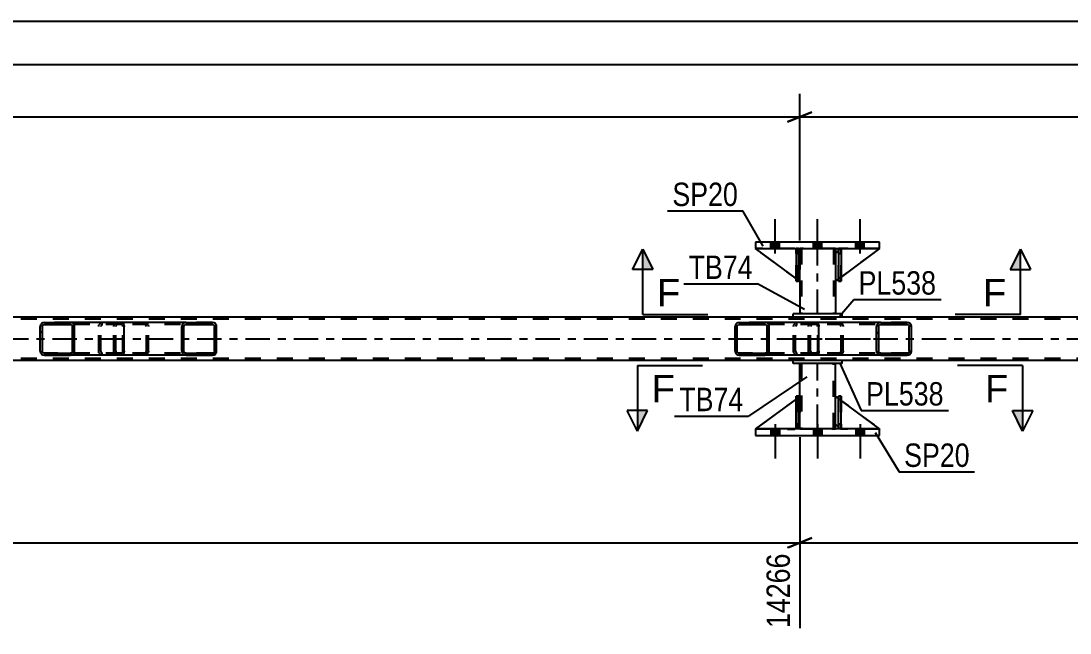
# Model space of a CAD drawing. Header units: millimetres. Extents: x 0 to 841, y 0 to 594.
# Drawn here: x 494.5 to 623, y 202.1 to 277.1 of the extents above; entities that cross this region are included whole.
import ezdxf

# ---------------------------------------------------------------- set-up
doc = ezdxf.new("R2010")
doc.units = ezdxf.units.MM
doc.linetypes.add('DXK_LINE_DOT2', pattern=[3.9198, 1.9599, -1.9599])
doc.linetypes.add('DXK_LINE_DOT3', pattern=[5.9187, 2.979, -0.9799, 0.9799, -0.9799])
doc.styles.add('Arial', font='ARIAL.TTF', dxfattribs={"height": 0.2})
doc.styles.add('Arial Narrow', font='ARIALN.TTF', dxfattribs={"height": 0.2})

# ---------------------------------------------------------------- blocks, each defined once
blk = doc.blocks.new('Part-800831068-2902 - 2778')
at = {"color": 7, "linetype": 'DXK_LINE_DOT2'}
for p, q in [((594.97, 231.12), (594.65, 231.12)), ((594.65, 227.72), (594.65, 231.12)), ((594.65, 227.12), (594.65, 231.12)), ((594.97, 231.12), (594.97, 227.72)), ((594.97, 227.12), (594.97, 231.12)), ((594.97, 227.72), (594.65, 227.72)), ((594.65, 227.12), (594.65, 227.72)), ((594.97, 227.72), (594.97, 227.12)), ((594.97, 227.12), (594.65, 227.12)), ((594.97, 227.12), (594.97, 227.12))]:
    blk.add_line(p, q, dxfattribs=at)
blk = doc.blocks.new('Part-800831068-2916 - 2778')
at = {"color": 2, "linetype": 'Continuous'}
for p, q in [((594.97, 249.2), (594.65, 249.2)), ((594.65, 249.2), (594.65, 245.2)), ((594.97, 249.2), (594.97, 249.2)), ((594.97, 249.2), (594.97, 245.2)), ((594.97, 245.2), (594.65, 245.2))]:
    blk.add_line(p, q, dxfattribs=at)
at = {"color": 7, "linetype": 'DXK_LINE_DOT2'}
for p, q in [((594.65, 248.6), (594.65, 249.2)), ((594.97, 248.6), (594.65, 248.6)), ((594.65, 248.6), (594.65, 245.2)), ((594.97, 248.6), (594.97, 249.2)), ((594.97, 249.2), (594.97, 249.2)), ((594.97, 245.2), (594.97, 248.6))]:
    blk.add_line(p, q, dxfattribs=at)
blk = doc.blocks.new('Part-800831068-2914 - 2778')
at = {"color": 7, "linetype": 'DXK_LINE_DOT2'}
for p, q in [((589.9, 245.2), (584.5, 249.2)), ((584.5, 249.2), (589.3, 249.2)), ((589.3, 249.2), (589.9, 248.6)), ((589.9, 248.6), (589.3, 249.2)), ((589.9, 248.6), (589.9, 245.2)), ((589.9, 248.6), (589.9, 248.6)), ((589.9, 248.6), (589.9, 245.2))]:
    blk.add_line(p, q, dxfattribs=at)
blk = doc.blocks.new('Part-800831068-2928 - 2778')
at = {"color": 2, "linetype": 'Continuous'}
for p, q in [((595.1, 235.52), (589.1, 235.52)), ((589.1, 235.12), (589.1, 235.52)), ((595.1, 235.12), (595.1, 235.52)), ((595.1, 235.12), (589.1, 235.12))]:
    blk.add_line(p, q, dxfattribs=at)
blk = doc.blocks.new('Part-800831068-2819 - 2778')
at = {"color": 2, "linetype": 'Continuous'}
for p, q in [((589.9, 249.2), (589.9, 248.6)), ((594.3, 249.2), (594.3, 248.6)), ((589.9, 245.2), (589.9, 241.2)), ((594.3, 245.2), (594.3, 241.2))]:
    blk.add_line(p, q, dxfattribs=at)
at = {"color": 7, "linetype": 'DXK_LINE_DOT2'}
for p, q in [((594.3, 249.2), (589.9, 249.2)), ((589.9, 248.6), (589.9, 245.2)), ((590.14, 249.2), (590.14, 241.2)), ((594.06, 249.2), (594.06, 241.2)), ((594.3, 248.6), (594.3, 245.2)), ((594.3, 241.2), (589.9, 241.2))]:
    blk.add_line(p, q, dxfattribs=at)
at = {"color": 7, "linetype": 'DXK_LINE_DOT3'}
blk.add_line((592.1, 241.2), (592.1, 249.2), dxfattribs=at)
blk = doc.blocks.new('Part-800831068-2835 - 2778')
at = {"linetype": 'Continuous'}
h = blk.add_hatch(dxfattribs=at)
h.set_pattern_fill('', scale=0.7, style=0, pattern_type=0)
h.set_pattern_definition([(45, (518.4154, 239.856), (-1.57154, 1.57154), [])])
h.paths.add_polyline_path([(518.45, 239.67), (518.42, 239.86), (518.3, 240.01), (518.14, 240.12), (517.94, 240.15), (514.71, 240.15), (514.51, 240.12), (514.35, 240.01), (514.24, 239.86), (514.2, 239.67), (514.2, 236.63), (514.24, 236.45), (514.35, 236.29), (514.51, 236.19), (514.71, 236.15), (517.94, 236.15), (518.14, 236.19), (518.3, 236.29), (518.42, 236.45), (518.45, 236.63)])
h.paths.add_polyline_path([(518.18, 236.54), (518.12, 236.46), (518.04, 236.41), (517.94, 236.39), (514.71, 236.39), (514.61, 236.41), (514.53, 236.46), (514.47, 236.54), (514.45, 236.63), (514.45, 239.67), (514.47, 239.76), (514.53, 239.84), (514.61, 239.89), (514.71, 239.91), (517.94, 239.91), (518.04, 239.89), (518.12, 239.84), (518.18, 239.76), (518.2, 239.67), (518.2, 236.63)])
at = {"color": 7, "linetype": 'DXK_LINE_DOT2'}
for p, q in [((505.85, 239.67), (505.89, 239.86)), ((505.85, 236.63), (505.85, 239.67)), ((506.12, 239.76), (506.1, 239.67)), ((506.1, 236.63), (506.1, 239.67)), ((506.18, 239.84), (506.12, 239.76)), ((506.16, 240.12), (506.36, 240.15)), ((506.26, 239.89), (506.18, 239.84)), ((506.36, 239.91), (506.26, 239.89)), ((506.84, 240.15), (506.36, 240.15)), ((517.94, 239.91), (506.36, 239.91)), ((509.59, 240.15), (509.79, 240.12)), ((509.69, 239.89), (509.59, 239.91)), ((509.77, 239.84), (509.69, 239.89)), ((509.83, 239.76), (509.77, 239.84)), ((509.85, 239.67), (509.83, 239.76)), ((509.85, 236.63), (509.85, 239.67)), ((510.07, 239.86), (510.11, 239.67)), ((510.11, 236.63), (510.11, 239.67)), ((517.94, 240.15), (514.71, 240.15)), ((505.89, 236.45), (505.85, 236.63)), ((506.1, 236.63), (506.12, 236.54)), ((506.12, 236.54), (506.18, 236.46)), ((509.77, 236.46), (509.83, 236.54)), ((509.83, 236.54), (509.85, 236.63)), ((510.11, 236.63), (510.07, 236.45)), ((506.36, 236.15), (506.16, 236.19)), ((506.18, 236.46), (506.26, 236.41)), ((506.26, 236.41), (506.36, 236.39)), ((517.94, 236.39), (506.36, 236.39)), ((506.84, 236.15), (506.36, 236.15)), ((509.59, 236.39), (509.69, 236.41)), ((509.79, 236.19), (509.59, 236.15)), ((509.69, 236.41), (509.77, 236.46)), ((517.94, 236.15), (514.71, 236.15))]:
    blk.add_line(p, q, dxfattribs=at)
at = {"color": 2, "linetype": 'Continuous'}
for p, q in [((514.71, 240.15), (506.84, 240.15)), ((514.24, 239.86), (514.2, 239.67)), ((514.2, 236.63), (514.2, 239.67)), ((514.45, 239.67), (514.47, 239.76)), ((514.45, 236.63), (514.45, 239.67)), ((514.47, 239.76), (514.53, 239.84)), ((514.71, 240.15), (514.51, 240.12)), ((514.53, 239.84), (514.61, 239.89)), ((514.61, 239.89), (514.71, 239.91)), ((514.71, 240.15), (517.94, 240.15)), ((514.71, 239.91), (517.94, 239.91)), ((518.14, 240.12), (517.94, 240.15)), ((517.94, 239.91), (518.04, 239.89)), ((518.04, 239.89), (518.12, 239.84)), ((518.12, 239.84), (518.18, 239.76)), ((518.18, 239.76), (518.2, 239.67)), ((518.2, 236.63), (518.2, 239.67)), ((518.45, 239.67), (518.42, 239.86)), ((518.45, 236.63), (518.45, 239.67)), ((514.2, 236.63), (514.24, 236.45)), ((514.47, 236.54), (514.45, 236.63)), ((514.53, 236.46), (514.47, 236.54)), ((518.18, 236.54), (518.12, 236.46)), ((518.2, 236.63), (518.18, 236.54)), ((518.42, 236.45), (518.45, 236.63)), ((514.71, 236.15), (506.84, 236.15)), ((514.51, 236.19), (514.71, 236.15)), ((514.61, 236.41), (514.53, 236.46)), ((514.71, 236.39), (514.61, 236.41)), ((514.71, 236.39), (517.94, 236.39)), ((514.71, 236.15), (517.94, 236.15)), ((518.04, 236.41), (517.94, 236.39)), ((517.94, 236.15), (518.14, 236.19)), ((518.12, 236.46), (518.04, 236.41))]:
    blk.add_line(p, q, dxfattribs=at)
at = {"color": 7, "linetype": 'DXK_LINE_DOT2'}
for centre, start, end in [((506.34, 239.65), 110.7584, 155.6801), ((509.61, 239.65), 24.32, 69.2417), ((506.34, 236.65), 204.32, 249.2417), ((509.61, 236.65), 290.7584, 335.6801)]:
    blk.add_arc(centre, 0.496, start, end, dxfattribs=at)
at = {"color": 2, "linetype": 'Continuous'}
for centre, start, end in [((514.69, 239.65), 110.7584, 155.6801), ((517.96, 239.65), 24.32, 69.2417), ((514.69, 236.65), 204.32, 249.2417), ((517.96, 236.65), 290.7584, 335.6801)]:
    blk.add_arc(centre, 0.496, start, end, dxfattribs=at)
blk = doc.blocks.new('Part-800831068-2836 - 2778')
at = {"linetype": 'Continuous'}
h = blk.add_hatch(dxfattribs=at)
h.set_pattern_fill('', scale=0.7, style=0, pattern_type=0)
h.set_pattern_definition([(45, (586.139, 239.856), (-1.57154, 1.57154), [])])
h.paths.add_polyline_path([(586.18, 239.67), (586.14, 239.86), (586.03, 240.01), (585.87, 240.12), (585.67, 240.15), (582.49, 240.15), (582.3, 240.12), (582.13, 240.01), (582.03, 239.86), (581.99, 239.67), (581.99, 236.63), (582.03, 236.45), (582.13, 236.29), (582.3, 236.19), (582.49, 236.15), (585.67, 236.15), (585.87, 236.19), (586.03, 236.29), (586.14, 236.45), (586.18, 236.63)])
h.paths.add_polyline_path([(585.91, 236.54), (585.85, 236.46), (585.77, 236.41), (585.67, 236.39), (582.49, 236.39), (582.39, 236.41), (582.31, 236.46), (582.26, 236.54), (582.24, 236.63), (582.24, 239.67), (582.26, 239.76), (582.31, 239.84), (582.39, 239.89), (582.49, 239.91), (585.67, 239.91), (585.77, 239.89), (585.85, 239.84), (585.91, 239.76), (585.93, 239.67), (585.93, 236.63)])
at = {"color": 2, "linetype": 'Continuous'}
for p, q in [((582.03, 239.86), (581.99, 239.67)), ((581.99, 236.63), (581.99, 239.67)), ((582.24, 239.67), (582.26, 239.76)), ((582.24, 236.63), (582.24, 239.67)), ((582.26, 239.76), (582.31, 239.84)), ((582.49, 240.15), (582.3, 240.12)), ((582.31, 239.84), (582.39, 239.89)), ((582.39, 239.89), (582.49, 239.91)), ((582.49, 240.15), (585.67, 240.15)), ((582.49, 239.91), (585.67, 239.91)), ((591.97, 240.15), (585.67, 240.15)), ((585.87, 240.12), (585.67, 240.15)), ((585.67, 239.91), (585.77, 239.89)), ((585.77, 239.89), (585.85, 239.84)), ((585.85, 239.84), (585.91, 239.76)), ((585.91, 239.76), (585.93, 239.67)), ((585.93, 236.63), (585.93, 239.67)), ((586.18, 239.67), (586.14, 239.86)), ((586.18, 236.63), (586.18, 239.67)), ((591.97, 240.15), (592.08, 240.12)), ((592.08, 240.12), (592.17, 240.01)), ((592.17, 240.01), (592.23, 239.86)), ((592.23, 239.86), (592.25, 239.67)), ((592.25, 236.63), (592.25, 239.67)), ((581.99, 236.63), (582.03, 236.45)), ((582.26, 236.54), (582.24, 236.63)), ((582.31, 236.46), (582.26, 236.54)), ((585.91, 236.54), (585.85, 236.46)), ((585.93, 236.63), (585.91, 236.54)), ((586.14, 236.45), (586.18, 236.63)), ((592.25, 236.63), (592.23, 236.45)), ((582.3, 236.19), (582.49, 236.15)), ((582.39, 236.41), (582.31, 236.46)), ((582.49, 236.39), (582.39, 236.41)), ((582.49, 236.39), (585.67, 236.39)), ((582.49, 236.15), (585.67, 236.15)), ((585.77, 236.41), (585.67, 236.39)), ((585.67, 236.15), (585.87, 236.19)), ((591.97, 236.15), (585.67, 236.15)), ((585.85, 236.46), (585.77, 236.41)), ((592.08, 236.19), (591.97, 236.15)), ((592.17, 236.29), (592.08, 236.19)), ((592.23, 236.45), (592.17, 236.29))]:
    blk.add_line(p, q, dxfattribs=at)
at = {"color": 7, "linetype": 'DXK_LINE_DOT2'}
for p, q in [((585.67, 240.15), (582.49, 240.15)), ((591.97, 239.91), (582.49, 239.91)), ((589.14, 239.67), (589.18, 239.86)), ((589.14, 236.63), (589.14, 239.67)), ((589.41, 239.76), (589.39, 239.67)), ((589.39, 236.63), (589.39, 239.67)), ((589.46, 239.84), (589.41, 239.76)), ((589.45, 240.12), (589.64, 240.15)), ((589.46, 239.84), (589.48, 239.86)), ((589.48, 239.86), (589.54, 239.89)), ((589.54, 239.89), (589.64, 239.91)), ((590.98, 239.91), (590.98, 240.15)), ((592.03, 239.89), (591.97, 239.91)), ((592.07, 239.84), (592.03, 239.89)), ((592.1, 239.76), (592.07, 239.84)), ((592.11, 239.67), (592.1, 239.76)), ((592.11, 236.63), (592.11, 239.67)), ((589.18, 236.45), (589.14, 236.63)), ((589.39, 236.63), (589.41, 236.54)), ((589.41, 236.54), (589.46, 236.46)), ((592.07, 236.46), (592.1, 236.54)), ((592.1, 236.54), (592.11, 236.63)), ((591.97, 236.39), (582.49, 236.39)), ((585.67, 236.15), (582.49, 236.15)), ((589.64, 236.15), (589.45, 236.19)), ((589.46, 236.46), (589.54, 236.41)), ((589.54, 236.41), (589.64, 236.39)), ((590.98, 236.15), (590.98, 236.39)), ((591.97, 236.39), (592.03, 236.41)), ((592.03, 236.41), (592.07, 236.46))]:
    blk.add_line(p, q, dxfattribs=at)
at = {"color": 2, "linetype": 'Continuous'}
for centre, start, end in [((582.48, 239.66), 111.1941, 156.1506), ((585.69, 239.66), 23.8494, 68.8059), ((582.48, 236.65), 203.8494, 248.8059), ((585.69, 236.65), 291.1941, 336.1506)]:
    blk.add_arc(centre, 0.492, start, end, dxfattribs=at)
at = {"color": 7, "linetype": 'DXK_LINE_DOT2'}
for centre, start, end in [((589.63, 239.66), 111.1941, 156.1506), ((589.63, 236.65), 203.8494, 248.8059)]:
    blk.add_arc(centre, 0.492, start, end, dxfattribs=at)
blk = doc.blocks.new('Part-800831068-2837 - 2778')
at = {"linetype": 'Continuous'}
h = blk.add_hatch(dxfattribs=at)
h.set_pattern_fill('', scale=0.7, style=0, pattern_type=0)
h.set_pattern_definition([(45, (603.5497, 239.856), (-1.57154, 1.57154), [])])
h.paths.add_polyline_path([(603.59, 239.67), (603.55, 239.86), (603.44, 240.01), (603.27, 240.12), (603.08, 240.15), (599.84, 240.15), (599.65, 240.12), (599.48, 240.01), (599.37, 239.86), (599.33, 239.67), (599.33, 236.63), (599.37, 236.45), (599.48, 236.29), (599.65, 236.19), (599.84, 236.15), (603.08, 236.15), (603.27, 236.19), (603.44, 236.29), (603.55, 236.45), (603.59, 236.63)])
h.paths.add_polyline_path([(603.31, 236.54), (603.26, 236.46), (603.18, 236.41), (603.08, 236.39), (599.84, 236.39), (599.74, 236.41), (599.66, 236.46), (599.61, 236.54), (599.59, 236.63), (599.59, 239.67), (599.61, 239.76), (599.66, 239.84), (599.74, 239.89), (599.84, 239.91), (603.08, 239.91), (603.18, 239.89), (603.26, 239.84), (603.31, 239.76), (603.33, 239.67), (603.33, 236.63)])
at = {"color": 7, "linetype": 'DXK_LINE_DOT2'}
for p, q in [((590.98, 239.67), (591.02, 239.86)), ((590.98, 236.63), (590.98, 239.67)), ((591.26, 239.76), (591.24, 239.67)), ((591.24, 236.63), (591.24, 239.67)), ((591.31, 239.84), (591.26, 239.76)), ((591.3, 240.12), (591.49, 240.15)), ((591.4, 239.89), (591.31, 239.84)), ((591.49, 239.91), (591.4, 239.89)), ((591.97, 240.15), (591.49, 240.15)), ((603.08, 239.91), (591.49, 239.91)), ((594.73, 240.15), (594.92, 240.12)), ((594.83, 239.89), (594.73, 239.91)), ((594.91, 239.84), (594.83, 239.89)), ((594.96, 239.76), (594.91, 239.84)), ((594.98, 239.67), (594.96, 239.76)), ((594.98, 236.63), (594.98, 239.67)), ((595.2, 239.86), (595.24, 239.67)), ((595.24, 236.63), (595.24, 239.67)), ((603.08, 240.15), (599.84, 240.15)), ((591.02, 236.45), (590.98, 236.63)), ((591.24, 236.63), (591.26, 236.54)), ((591.26, 236.54), (591.31, 236.46)), ((594.91, 236.46), (594.96, 236.54)), ((594.96, 236.54), (594.98, 236.63)), ((595.24, 236.63), (595.2, 236.45)), ((591.49, 236.15), (591.3, 236.19)), ((591.31, 236.46), (591.4, 236.41)), ((591.4, 236.41), (591.49, 236.39)), ((603.08, 236.39), (591.49, 236.39)), ((591.97, 236.15), (591.49, 236.15)), ((594.73, 236.39), (594.83, 236.41)), ((594.92, 236.19), (594.73, 236.15)), ((594.83, 236.41), (594.91, 236.46)), ((603.08, 236.15), (599.84, 236.15))]:
    blk.add_line(p, q, dxfattribs=at)
at = {"color": 2, "linetype": 'Continuous'}
for p, q in [((599.84, 240.15), (591.97, 240.15)), ((599.37, 239.86), (599.33, 239.67)), ((599.33, 236.63), (599.33, 239.67)), ((599.59, 239.67), (599.61, 239.76)), ((599.59, 236.63), (599.59, 239.67)), ((599.61, 239.76), (599.66, 239.84)), ((599.84, 240.15), (599.65, 240.12)), ((599.66, 239.84), (599.74, 239.89)), ((599.74, 239.89), (599.84, 239.91)), ((599.84, 240.15), (603.08, 240.15)), ((599.84, 239.91), (603.08, 239.91)), ((603.27, 240.12), (603.08, 240.15)), ((603.08, 239.91), (603.18, 239.89)), ((603.18, 239.89), (603.26, 239.84)), ((603.26, 239.84), (603.31, 239.76)), ((603.31, 239.76), (603.33, 239.67)), ((603.33, 236.63), (603.33, 239.67)), ((603.59, 239.67), (603.55, 239.86)), ((603.59, 236.63), (603.59, 239.67)), ((599.33, 236.63), (599.37, 236.45)), ((599.61, 236.54), (599.59, 236.63)), ((599.66, 236.46), (599.61, 236.54)), ((603.31, 236.54), (603.26, 236.46)), ((603.33, 236.63), (603.31, 236.54)), ((603.55, 236.45), (603.59, 236.63)), ((599.84, 236.15), (591.97, 236.15)), ((599.65, 236.19), (599.84, 236.15)), ((599.74, 236.41), (599.66, 236.46)), ((599.84, 236.39), (599.74, 236.41)), ((599.84, 236.39), (603.08, 236.39)), ((599.84, 236.15), (603.08, 236.15)), ((603.18, 236.41), (603.08, 236.39)), ((603.08, 236.15), (603.27, 236.19)), ((603.26, 236.46), (603.18, 236.41))]:
    blk.add_line(p, q, dxfattribs=at)
at = {"color": 7, "linetype": 'DXK_LINE_DOT3'}
blk.add_line((589.69, 238.15), (601.46, 238.15), dxfattribs=at)
at = {"color": 7, "linetype": 'DXK_LINE_DOT2'}
for centre, start, end in [((591.47, 239.65), 110.7584, 155.6801), ((594.75, 239.65), 24.32, 69.2417), ((591.47, 236.65), 204.32, 249.2417), ((594.75, 236.65), 290.7584, 335.6801)]:
    blk.add_arc(centre, 0.496, start, end, dxfattribs=at)
at = {"color": 2, "linetype": 'Continuous'}
for centre, start, end in [((599.82, 239.65), 110.7584, 155.6801), ((603.1, 239.65), 24.32, 69.2417), ((599.82, 236.65), 204.32, 249.2417), ((603.1, 236.65), 290.7584, 335.6801)]:
    blk.add_arc(centre, 0.496, start, end, dxfattribs=at)
blk = doc.blocks.new('Part-800831068-2905 - 2778')
at = {"color": 2, "linetype": 'Continuous'}
for p, q in [((594.65, 248.95), (594.3, 248.6)), ((594.3, 248.6), (594.3, 245.2)), ((599.7, 249.2), (594.97, 245.69)), ((594.65, 245.46), (594.3, 245.2))]:
    blk.add_line(p, q, dxfattribs=at)
at = {"color": 7, "linetype": 'DXK_LINE_DOT2'}
for p, q in [((594.9, 249.2), (594.65, 248.95)), ((599.7, 249.2), (594.9, 249.2)), ((594.97, 245.69), (594.65, 245.46))]:
    blk.add_line(p, q, dxfattribs=at)
blk = doc.blocks.new('Part-800831068-2908 - 2778')
at = {"color": 7, "linetype": 'DXK_LINE_DOT2'}
for p, q in [((594.9, 249.2), (594.3, 248.6)), ((594.3, 245.2), (599.7, 249.2)), ((594.3, 248.6), (594.3, 245.2)), ((599.7, 249.2), (594.9, 249.2))]:
    blk.add_line(p, q, dxfattribs=at)
blk = doc.blocks.new('Part-800831068-2911 - 2778')
at = {"color": 2, "linetype": 'Continuous'}
for p, q in [((589.45, 245.53), (584.5, 249.2)), ((589.45, 249.04), (589.3, 249.2)), ((589.9, 248.6), (589.77, 248.72)), ((589.9, 248.6), (589.9, 248.6)), ((589.9, 245.2), (589.9, 248.6)), ((589.77, 245.29), (589.9, 245.2)), ((589.9, 245.2), (589.9, 245.2))]:
    blk.add_line(p, q, dxfattribs=at)
at = {"color": 7, "linetype": 'DXK_LINE_DOT2'}
for p, q in [((589.3, 249.2), (584.5, 249.2)), ((589.3, 249.2), (589.9, 248.6)), ((589.77, 248.72), (589.45, 249.04)), ((589.9, 248.6), (589.9, 245.2)), ((589.77, 245.29), (589.45, 245.53))]:
    blk.add_line(p, q, dxfattribs=at)
blk = doc.blocks.new('Part-800831068-2915 - 2778')
at = {"color": 2, "linetype": 'Continuous'}
for p, q in [((589.77, 249.2), (589.45, 249.2)), ((589.45, 249.2), (589.45, 245.2)), ((589.77, 249.2), (589.77, 249.2)), ((589.77, 249.2), (589.77, 245.2)), ((589.77, 245.2), (589.45, 245.2))]:
    blk.add_line(p, q, dxfattribs=at)
at = {"color": 7, "linetype": 'DXK_LINE_DOT2'}
for p, q in [((589.45, 248.6), (589.45, 249.2)), ((589.77, 248.6), (589.45, 248.6)), ((589.45, 248.6), (589.45, 245.2)), ((589.77, 248.6), (589.77, 249.2)), ((589.77, 249.2), (589.77, 249.2)), ((589.77, 245.2), (589.77, 248.6))]:
    blk.add_line(p, q, dxfattribs=at)
blk = doc.blocks.new('Part-800831068-2917 - 2778')
at = {"color": 7, "linetype": 'DXK_LINE_DOT2'}
for p, q in [((589.45, 248.6), (589.45, 249.2)), ((589.45, 249.2), (589.45, 249.2)), ((589.45, 249.2), (589.45, 245.2)), ((589.77, 249.2), (589.45, 249.2)), ((589.45, 245.2), (589.45, 248.6)), ((589.45, 248.6), (589.77, 248.6)), ((589.77, 248.6), (589.77, 249.2)), ((589.77, 245.2), (589.77, 249.2)), ((589.77, 248.6), (589.77, 245.2)), ((589.45, 245.2), (589.77, 245.2))]:
    blk.add_line(p, q, dxfattribs=at)
blk = doc.blocks.new('Part-800831068-2918 - 2778')
at = {"color": 7, "linetype": 'DXK_LINE_DOT2'}
for p, q in [((594.65, 248.6), (594.65, 249.2)), ((594.65, 249.2), (594.65, 249.2)), ((594.65, 249.2), (594.65, 245.2)), ((594.97, 249.2), (594.65, 249.2)), ((594.65, 245.2), (594.65, 248.6)), ((594.65, 248.6), (594.97, 248.6)), ((594.97, 248.6), (594.97, 249.2)), ((594.97, 245.2), (594.97, 249.2)), ((594.97, 248.6), (594.97, 245.2)), ((594.65, 245.2), (594.97, 245.2))]:
    blk.add_line(p, q, dxfattribs=at)
blk = doc.blocks.new('Part-800831068-2923 - 2778')
at = {"color": 2, "linetype": 'Continuous'}
for p, q in [((589.9, 231.11), (589.9, 235.12)), ((594.3, 231.11), (594.3, 235.12)), ((589.9, 227.12), (589.9, 227.72)), ((594.3, 227.12), (594.3, 227.72))]:
    blk.add_line(p, q, dxfattribs=at)
at = {"color": 7, "linetype": 'DXK_LINE_DOT2'}
for p, q in [((594.3, 235.12), (589.9, 235.12)), ((590.14, 235.12), (590.14, 227.12)), ((594.06, 227.12), (594.06, 235.12)), ((589.9, 227.72), (589.9, 231.11)), ((594.3, 227.72), (594.3, 231.11)), ((589.9, 227.12), (594.3, 227.12))]:
    blk.add_line(p, q, dxfattribs=at)
at = {"color": 7, "linetype": 'DXK_LINE_DOT3'}
blk.add_line((592.1, 227.12), (592.1, 235.12), dxfattribs=at)
blk = doc.blocks.new('Part-800831068-2933 - 2778')
at = {"color": 2, "linetype": 'Continuous'}
for p, q in [((595.1, 241.2), (589.1, 241.2)), ((589.1, 240.8), (589.1, 241.2)), ((595.1, 240.8), (589.1, 240.8)), ((595.1, 240.8), (595.1, 241.2))]:
    blk.add_line(p, q, dxfattribs=at)
blk = doc.blocks.new('Part-800831068-2936 - 2778')
at = {"color": 7, "linetype": 'DXK_LINE_DOT2'}
for p, q in [((594.3, 227.71), (594.3, 231.11)), ((594.3, 231.11), (599.7, 227.11)), ((594.9, 227.11), (594.3, 227.71)), ((599.7, 227.11), (594.9, 227.11))]:
    blk.add_line(p, q, dxfattribs=at)
blk = doc.blocks.new('Part-800831068-2939 - 2778')
at = {"color": 2, "linetype": 'Continuous'}
for p, q in [((589.45, 230.78), (584.5, 227.12)), ((589.9, 231.11), (589.77, 231.02)), ((589.9, 227.71), (589.9, 231.11)), ((589.9, 227.71), (589.77, 227.59)), ((589.9, 227.71), (589.9, 227.71)), ((589.45, 227.27), (589.3, 227.11))]:
    blk.add_line(p, q, dxfattribs=at)
at = {"color": 7, "linetype": 'DXK_LINE_DOT2'}
for p, q in [((589.77, 231.02), (589.45, 230.78)), ((589.9, 227.71), (589.9, 231.11)), ((589.9, 227.71), (589.3, 227.11)), ((589.77, 227.59), (589.45, 227.27)), ((584.5, 227.12), (589.3, 227.11))]:
    blk.add_line(p, q, dxfattribs=at)
blk = doc.blocks.new('Part-800831068-2942 - 2778')
at = {"color": 7, "linetype": 'DXK_LINE_DOT2'}
for p, q in [((589.9, 231.11), (584.5, 227.12)), ((589.9, 227.71), (589.9, 231.11)), ((589.9, 231.11), (589.9, 227.71)), ((589.3, 227.11), (589.9, 227.71)), ((589.9, 227.71), (589.3, 227.11)), ((589.9, 227.71), (589.9, 227.71)), ((584.5, 227.12), (589.3, 227.11))]:
    blk.add_line(p, q, dxfattribs=at)
blk = doc.blocks.new('Part-800831068-2943 - 2778')
at = {"color": 2, "linetype": 'Continuous'}
for p, q in [((589.45, 227.12), (589.45, 231.12)), ((589.45, 231.12), (589.77, 231.12)), ((589.77, 227.12), (589.77, 231.12)), ((589.45, 227.12), (589.45, 227.12)), ((589.77, 227.12), (589.45, 227.12))]:
    blk.add_line(p, q, dxfattribs=at)
at = {"color": 7, "linetype": 'DXK_LINE_DOT2'}
for p, q in [((589.45, 231.12), (589.45, 227.72)), ((589.77, 227.72), (589.77, 231.12)), ((589.45, 227.72), (589.45, 227.12)), ((589.45, 227.72), (589.77, 227.72)), ((589.77, 227.12), (589.77, 227.72)), ((589.77, 227.12), (589.77, 227.12))]:
    blk.add_line(p, q, dxfattribs=at)
blk = doc.blocks.new('Part-800831068-2944 - 2778')
at = {"color": 2, "linetype": 'Continuous'}
for p, q in [((594.65, 227.12), (594.65, 231.12)), ((594.65, 231.12), (594.97, 231.12)), ((594.97, 227.12), (594.97, 231.12)), ((594.65, 227.12), (594.65, 227.12)), ((594.97, 227.12), (594.65, 227.12))]:
    blk.add_line(p, q, dxfattribs=at)
at = {"color": 7, "linetype": 'DXK_LINE_DOT2'}
for p, q in [((594.65, 231.12), (594.65, 227.72)), ((594.97, 227.72), (594.97, 231.12)), ((594.65, 227.72), (594.65, 227.12)), ((594.65, 227.72), (594.97, 227.72)), ((594.97, 227.12), (594.97, 227.72)), ((594.97, 227.12), (594.97, 227.12))]:
    blk.add_line(p, q, dxfattribs=at)
blk = doc.blocks.new('Part-800831068-2945 - 2778')
at = {"color": 7, "linetype": 'DXK_LINE_DOT2'}
for p, q in [((589.77, 231.12), (589.45, 231.12)), ((589.45, 227.72), (589.45, 231.12)), ((589.45, 227.12), (589.45, 231.12)), ((589.77, 231.12), (589.77, 227.72)), ((589.77, 227.12), (589.77, 231.12)), ((589.77, 227.72), (589.45, 227.72)), ((589.45, 227.12), (589.45, 227.72)), ((589.77, 227.72), (589.77, 227.12)), ((589.77, 227.12), (589.45, 227.12)), ((589.77, 227.12), (589.77, 227.12))]:
    blk.add_line(p, q, dxfattribs=at)
blk = doc.blocks.new('Part-800831068-2950 - 2778')
at = {"color": 2, "linetype": 'Continuous'}
for p, q in [((739.46, 240.79), (72.18, 240.79)), ((589.1, 235.51), (339.7, 235.51)), ((739.46, 235.51), (595.1, 235.51))]:
    blk.add_line(p, q, dxfattribs=at)
at = {"color": 7, "linetype": 'DXK_LINE_DOT2'}
for p, q in [((739.46, 240.55), (72.18, 240.55)), ((739.46, 235.75), (72.18, 235.75)), ((595.1, 235.51), (589.1, 235.51))]:
    blk.add_line(p, q, dxfattribs=at)
at = {"color": 7, "linetype": 'DXK_LINE_DOT3'}
blk.add_line((72.18, 238.15), (739.46, 238.15), dxfattribs=at)
blk = doc.blocks.new('Part-800831068-2952 - 2778')
at = {"linetype": 'Continuous'}
h = blk.add_hatch(dxfattribs=at)
h.set_pattern_fill('', scale=0.7, style=0, pattern_type=0)
h.set_pattern_definition([(45, (501.0048, 239.856), (-1.57154, 1.57154), [])])
h.paths.add_polyline_path([(501.04, 239.67), (501, 239.86), (500.9, 240.01), (500.73, 240.12), (500.54, 240.15), (497.36, 240.15), (497.16, 240.12), (497, 240.01), (496.89, 239.86), (496.85, 239.67), (496.85, 236.63), (496.89, 236.45), (497, 236.29), (497.16, 236.19), (497.36, 236.15), (500.54, 236.15), (500.73, 236.19), (500.9, 236.29), (501, 236.45), (501.04, 236.63)])
h.paths.add_polyline_path([(500.77, 236.54), (500.72, 236.46), (500.64, 236.41), (500.54, 236.39), (497.36, 236.39), (497.26, 236.41), (497.18, 236.46), (497.12, 236.54), (497.1, 236.63), (497.1, 239.67), (497.12, 239.76), (497.18, 239.84), (497.26, 239.89), (497.36, 239.91), (500.54, 239.91), (500.64, 239.89), (500.72, 239.84), (500.77, 239.76), (500.79, 239.67), (500.79, 236.63)])
at = {"color": 2, "linetype": 'Continuous'}
for p, q in [((496.89, 239.86), (496.85, 239.67)), ((496.85, 236.63), (496.85, 239.67)), ((497.1, 239.67), (497.12, 239.76)), ((497.1, 236.63), (497.1, 239.67)), ((497.12, 239.76), (497.18, 239.84)), ((497.36, 240.15), (497.16, 240.12)), ((497.18, 239.84), (497.26, 239.89)), ((497.26, 239.89), (497.36, 239.91)), ((497.36, 240.15), (500.54, 240.15)), ((497.36, 239.91), (500.54, 239.91)), ((506.84, 240.15), (500.54, 240.15)), ((500.73, 240.12), (500.54, 240.15)), ((500.54, 239.91), (500.64, 239.89)), ((500.64, 239.89), (500.72, 239.84)), ((500.72, 239.84), (500.77, 239.76)), ((500.77, 239.76), (500.79, 239.67)), ((500.79, 236.63), (500.79, 239.67)), ((501.04, 239.67), (501, 239.86)), ((501.04, 236.63), (501.04, 239.67)), ((506.84, 240.15), (506.94, 240.12)), ((506.94, 240.12), (507.03, 240.01)), ((507.03, 240.01), (507.09, 239.86)), ((507.09, 239.86), (507.11, 239.67)), ((507.11, 236.63), (507.11, 239.67)), ((496.85, 236.63), (496.89, 236.45)), ((497.12, 236.54), (497.1, 236.63)), ((497.18, 236.46), (497.12, 236.54)), ((500.77, 236.54), (500.72, 236.46)), ((500.79, 236.63), (500.77, 236.54)), ((501, 236.45), (501.04, 236.63)), ((507.11, 236.63), (507.09, 236.45)), ((497.16, 236.19), (497.36, 236.15)), ((497.26, 236.41), (497.18, 236.46)), ((497.36, 236.39), (497.26, 236.41)), ((497.36, 236.39), (500.54, 236.39)), ((497.36, 236.15), (500.54, 236.15)), ((500.64, 236.41), (500.54, 236.39)), ((500.54, 236.15), (500.73, 236.19)), ((506.84, 236.15), (500.54, 236.15)), ((500.72, 236.46), (500.64, 236.41)), ((506.94, 236.19), (506.84, 236.15)), ((507.03, 236.29), (506.94, 236.19)), ((507.09, 236.45), (507.03, 236.29))]:
    blk.add_line(p, q, dxfattribs=at)
at = {"color": 7, "linetype": 'DXK_LINE_DOT2'}
for p, q in [((500.54, 240.15), (497.36, 240.15)), ((506.84, 239.91), (497.36, 239.91)), ((504, 239.67), (504.04, 239.86)), ((504, 236.63), (504, 239.67)), ((504.27, 239.76), (504.25, 239.67)), ((504.25, 236.63), (504.25, 239.67)), ((504.33, 239.84), (504.27, 239.76)), ((504.31, 240.12), (504.51, 240.15)), ((504.33, 239.84), (504.35, 239.86)), ((504.35, 239.86), (504.41, 239.89)), ((504.41, 239.89), (504.51, 239.91)), ((505.85, 239.91), (505.85, 240.15)), ((506.89, 239.89), (506.84, 239.91)), ((506.94, 239.84), (506.89, 239.89)), ((506.97, 239.76), (506.94, 239.84)), ((506.98, 239.67), (506.97, 239.76)), ((506.98, 236.63), (506.98, 239.67)), ((504.04, 236.45), (504, 236.63)), ((504.25, 236.63), (504.27, 236.54)), ((504.27, 236.54), (504.33, 236.46)), ((506.94, 236.46), (506.97, 236.54)), ((506.97, 236.54), (506.98, 236.63)), ((506.84, 236.39), (497.36, 236.39)), ((500.54, 236.15), (497.36, 236.15)), ((504.51, 236.15), (504.31, 236.19)), ((504.33, 236.46), (504.35, 236.45)), ((504.35, 236.45), (504.41, 236.41)), ((504.41, 236.41), (504.51, 236.39)), ((505.85, 236.15), (505.85, 236.39)), ((506.84, 236.39), (506.89, 236.41)), ((506.89, 236.41), (506.94, 236.46))]:
    blk.add_line(p, q, dxfattribs=at)
at = {"color": 2, "linetype": 'Continuous'}
for centre, start, end in [((497.34, 239.66), 111.1941, 156.1506), ((500.55, 239.66), 23.8494, 68.8059), ((497.34, 236.65), 203.8494, 248.8059), ((500.55, 236.65), 291.1941, 336.1506)]:
    blk.add_arc(centre, 0.492, start, end, dxfattribs=at)
at = {"color": 7, "linetype": 'DXK_LINE_DOT2'}
for centre, start, end in [((504.49, 239.66), 111.1941, 156.1506), ((504.49, 236.65), 203.8494, 248.8059)]:
    blk.add_arc(centre, 0.492, start, end, dxfattribs=at)
blk = doc.blocks.new('Part-800831068-2957 - 2778')
at = {"color": 2, "linetype": 'Continuous'}
for p, q in [((599.7, 250), (584.5, 250)), ((584.5, 250), (584.5, 249.2)), ((599.7, 249.2), (599.7, 250)), ((584.5, 249.2), (599.7, 249.2))]:
    blk.add_line(p, q, dxfattribs=at)
blk = doc.blocks.new('Part-800831068-2962 - 2778')
at = {"color": 2, "linetype": 'Continuous'}
for p, q in [((584.5, 227.12), (584.5, 226.32)), ((599.7, 227.12), (584.5, 227.12)), ((584.5, 226.32), (599.7, 226.32)), ((599.7, 226.32), (599.7, 227.12))]:
    blk.add_line(p, q, dxfattribs=at)
blk = doc.blocks.new('Part-800831068-2965 - 2778')
at = {"color": 2, "linetype": 'Continuous'}
for p, q in [((594.3, 227.71), (594.3, 231.11)), ((594.65, 230.85), (594.3, 231.11)), ((599.7, 227.12), (594.97, 230.62)), ((594.65, 227.36), (594.3, 227.71))]:
    blk.add_line(p, q, dxfattribs=at)
at = {"color": 7, "linetype": 'DXK_LINE_DOT2'}
for p, q in [((594.97, 230.62), (594.65, 230.85)), ((594.9, 227.11), (594.65, 227.36)), ((599.7, 227.11), (594.9, 227.11)), ((599.7, 227.12), (599.7, 227.11)), ((599.7, 227.11), (599.7, 227.12))]:
    blk.add_line(p, q, dxfattribs=at)
blk = doc.blocks.new('Bolt-800831068-3012 - 2778')
at = {"linetype": 'Continuous'}
for points in [[(586.38, 249.2), (587.42, 249.2), (587.42, 250), (586.38, 250)], [(586.38, 249.2), (587.42, 249.2), (587.42, 250), (586.38, 250)], [(586.38, 249.2), (587.42, 249.2), (587.42, 250), (586.38, 250)], [(591.58, 249.2), (592.62, 249.2), (592.62, 250), (591.58, 250)], [(591.58, 249.2), (592.62, 249.2), (592.62, 250), (591.58, 250)], [(596.78, 249.2), (597.82, 249.2), (597.82, 250), (596.78, 250)], [(596.78, 249.2), (597.82, 249.2), (597.82, 250), (596.78, 250)], [(596.78, 249.2), (597.82, 249.2), (597.82, 250), (596.78, 250)]]:
    blk.add_hatch(color=1, dxfattribs=at).paths.add_polyline_path(points)
at = {"color": 1, "linetype": 'Continuous'}
for p, q in [((586.9, 248.6), (586.9, 252.8)), ((586.9, 248.6), (586.9, 252.8)), ((586.9, 248.6), (586.9, 252.8)), ((592.1, 248.6), (592.1, 252.8)), ((592.1, 248.6), (592.1, 252.8)), ((597.3, 248.6), (597.3, 252.8)), ((597.3, 248.6), (597.3, 252.8)), ((597.3, 248.6), (597.3, 252.8)), ((586.38, 249.2), (586.38, 250)), ((586.38, 249.2), (586.38, 250)), ((586.38, 249.2), (586.38, 250)), ((587.42, 249.2), (587.42, 250)), ((587.42, 249.2), (587.42, 250)), ((587.42, 249.2), (587.42, 250)), ((591.58, 249.2), (591.58, 250)), ((591.58, 249.2), (591.58, 250)), ((592.62, 249.2), (592.62, 250)), ((592.62, 249.2), (592.62, 250)), ((596.78, 249.2), (596.78, 250)), ((596.78, 249.2), (596.78, 250)), ((596.78, 249.2), (596.78, 250)), ((597.82, 249.2), (597.82, 250)), ((597.82, 249.2), (597.82, 250)), ((597.82, 249.2), (597.82, 250))]:
    blk.add_line(p, q, dxfattribs=at)
blk = doc.blocks.new('Bolt-800831068-3013 - 2778')
at = {"linetype": 'Continuous'}
for points in [[(587.42, 227.12), (586.38, 227.12), (586.38, 226.32), (587.42, 226.32)], [(587.42, 227.12), (586.38, 227.12), (586.38, 226.32), (587.42, 226.32)], [(587.42, 227.12), (586.38, 227.12), (586.38, 226.32), (587.42, 226.32)], [(592.62, 227.12), (591.58, 227.12), (591.58, 226.32), (592.62, 226.32)], [(592.62, 227.12), (591.58, 227.12), (591.58, 226.32), (592.62, 226.32)], [(597.82, 227.12), (596.78, 227.12), (596.78, 226.32), (597.82, 226.32)], [(597.82, 227.12), (596.78, 227.12), (596.78, 226.32), (597.82, 226.32)], [(597.82, 227.12), (596.78, 227.12), (596.78, 226.32), (597.82, 226.32)]]:
    blk.add_hatch(color=1, dxfattribs=at).paths.add_polyline_path(points)
at = {"color": 1, "linetype": 'Continuous'}
for p, q in [((586.9, 227.72), (586.9, 223.52)), ((586.9, 227.72), (586.9, 223.52)), ((586.9, 227.72), (586.9, 223.52)), ((592.1, 227.72), (592.1, 223.52)), ((592.1, 227.72), (592.1, 223.52)), ((597.3, 227.72), (597.3, 223.52)), ((597.3, 227.72), (597.3, 223.52)), ((597.3, 227.72), (597.3, 223.52)), ((586.38, 227.12), (586.38, 226.32)), ((586.38, 227.12), (586.38, 226.32)), ((586.38, 227.12), (586.38, 226.32)), ((587.42, 227.12), (587.42, 226.32)), ((587.42, 227.12), (587.42, 226.32)), ((587.42, 227.12), (587.42, 226.32)), ((591.58, 227.12), (591.58, 226.32)), ((591.58, 227.12), (591.58, 226.32)), ((592.62, 227.12), (592.62, 226.32)), ((592.62, 227.12), (592.62, 226.32)), ((596.78, 227.12), (596.78, 226.32)), ((596.78, 227.12), (596.78, 226.32)), ((596.78, 227.12), (596.78, 226.32)), ((597.82, 227.12), (597.82, 226.32)), ((597.82, 227.12), (597.82, 226.32)), ((597.82, 227.12), (597.82, 226.32))]:
    blk.add_line(p, q, dxfattribs=at)
blk = doc.blocks.new('StraightDimension-800831068-3117 - 2778')
at = {"color": 7, "linetype": 'Continuous'}
for p, q in [((589.9, 250.2), (589.9, 268.16)), ((334.5, 265.31), (589.9, 265.31)), ((588.4, 264.71), (591.4, 265.91))]:
    blk.add_line(p, q, dxfattribs=at)
blk = doc.blocks.new('StraightDimension-800831068-3019 - 2778')
at = {"color": 7, "linetype": 'Continuous'}
blk.add_line((63.56, 271.75), (739.46, 271.75), dxfattribs=at)
blk = doc.blocks.new('StraightDimension-800831068-3057 - 2778')
at = {"color": 7, "linetype": 'Continuous'}
for p, q in [((739.46, 234.51), (739.46, 202.75)), ((589.9, 226.11), (589.9, 202.75)), ((591.4, 213.79), (588.4, 212.59)), ((737.96, 212.59), (740.96, 213.79)), ((589.9, 213.19), (739.46, 213.19))]:
    blk.add_line(p, q, dxfattribs=at)
at = {"color": 0}
blk.add_wipeout([(668.93, 213.94), (668.93, 218.14), (660.42, 218.14), (660.42, 213.94)], dxfattribs=at)
at = {"color": 3, "style": 'Arial Narrow'}
blk.add_text('3739', height=2.863, dxfattribs=at).set_placement((661.02, 214.54))
at = {"color": 0, "linetype": 'Continuous'}
blk.add_wipeout([(738.86, 212.49), (734.66, 212.49), (734.66, 202.15), (738.86, 202.15)], dxfattribs=at)
at = {"color": 3, "linetype": 'Continuous', "style": 'Arial Narrow'}
blk.add_text('18005', height=2.863, rotation=90.0002, dxfattribs=at).set_placement((738.26, 202.75))
blk = doc.blocks.new('StraightDimension-800831068-3064 - 2778')
at = {"color": 7, "linetype": 'Continuous'}
for p, q in [((589.9, 226.11), (589.9, 202.75)), ((588.4, 212.59), (591.4, 213.79)), ((334.5, 213.19), (589.9, 213.19))]:
    blk.add_line(p, q, dxfattribs=at)
at = {"color": 0, "linetype": 'Continuous'}
blk.add_wipeout([(589.3, 212.49), (585.1, 212.49), (585.1, 202.15), (589.3, 202.15)], dxfattribs=at)
at = {"color": 3, "linetype": 'Continuous', "style": 'Arial Narrow'}
blk.add_text('14266', height=2.863, rotation=90.0002, dxfattribs=at).set_placement((588.7, 202.75))
blk = doc.blocks.new('StraightDimension-800831068-3088 - 2778')
at = {"color": 7, "linetype": 'Continuous'}
blk.add_line((62.92, 277.06), (740.1, 277.06), dxfattribs=at)
blk = doc.blocks.new('StraightDimension-800831068-3108 - 2778')
at = {"color": 7, "linetype": 'Continuous'}
for p, q in [((589.9, 250.2), (589.9, 268.16)), ((739.46, 241.79), (739.46, 268.16)), ((591.4, 265.91), (588.4, 264.71)), ((589.9, 265.31), (739.46, 265.31)), ((737.96, 264.71), (740.96, 265.91))]:
    blk.add_line(p, q, dxfattribs=at)
at = {"color": 0}
blk.add_wipeout([(668.93, 266.06), (668.93, 270.26), (660.42, 270.26), (660.42, 266.06)], dxfattribs=at)
at = {"color": 3, "style": 'Arial Narrow'}
blk.add_text('3739', height=2.863, dxfattribs=at).set_placement((661.02, 266.66))
blk = doc.blocks.new('Mark-800831068-2815 - 2778')
at = {"color": 0}
blk.add_wipeout([(584.15, 245.48), (584.15, 248.48), (576.29, 248.48), (576.29, 245.48)], dxfattribs=at)
blk.add_wipeout([(584.15, 245.48), (584.15, 248.48), (576.29, 248.48), (576.29, 245.48)], dxfattribs=at)
at = {"color": 30, "linetype": 'Continuous'}
for p in [(575.69, 244.88), (590.49, 241.75)]:
    blk.add_line(p, (584.75, 244.88), dxfattribs=at)
at = {"color": 3, "style": 'Arial Narrow'}
blk.add_text('TB74', height=2.863, dxfattribs=at).set_placement((576.29, 245.48))
blk = doc.blocks.new('Mark-800831068-2919 - 2778')
at = {"color": 0}
blk.add_wipeout([(583.01, 229.3), (583.01, 232.3), (575.15, 232.3), (575.15, 229.3)], dxfattribs=at)
blk.add_wipeout([(583.01, 229.3), (583.01, 232.3), (575.15, 232.3), (575.15, 229.3)], dxfattribs=at)
at = {"color": 30, "linetype": 'Continuous'}
for p in [(590.79, 233.5), (574.55, 228.7)]:
    blk.add_line(p, (583.61, 228.7), dxfattribs=at)
at = {"color": 3, "style": 'Arial Narrow'}
blk.add_text('TB74', height=2.863, dxfattribs=at).set_placement((575.15, 229.3))
blk = doc.blocks.new('Mark-800831068-2924 - 2778')
at = {"color": 0}
blk.add_wipeout([(607.55, 229.99), (607.55, 232.99), (598.04, 232.99), (598.04, 229.99)], dxfattribs=at)
blk.add_wipeout([(607.55, 229.99), (607.55, 232.99), (598.04, 232.99), (598.04, 229.99)], dxfattribs=at)
at = {"color": 30, "linetype": 'Continuous'}
for p, q in [((594.78, 235.25), (597.44, 229.39)), ((597.44, 229.39), (608.15, 229.39))]:
    blk.add_line(p, q, dxfattribs=at)
at = {"color": 3, "style": 'Arial Narrow'}
blk.add_text('PL538', height=2.863, dxfattribs=at).set_placement((598.04, 229.99))
blk = doc.blocks.new('Mark-800831068-2929 - 2778')
at = {"color": 0}
blk.add_wipeout([(606.63, 243.57), (606.63, 246.57), (597.12, 246.57), (597.12, 243.57)], dxfattribs=at)
blk.add_wipeout([(606.63, 243.57), (606.63, 246.57), (597.12, 246.57), (597.12, 243.57)], dxfattribs=at)
at = {"color": 30, "linetype": 'Continuous'}
for p, q in [((594.82, 240.99), (596.52, 242.97)), ((596.52, 242.97), (607.23, 242.97))]:
    blk.add_line(p, q, dxfattribs=at)
at = {"color": 3, "style": 'Arial Narrow'}
blk.add_text('PL538', height=2.863, dxfattribs=at).set_placement((597.12, 243.57))
blk = doc.blocks.new('Mark-800831068-2953 - 2778')
at = {"color": 0}
blk.add_wipeout([(582.34, 254.41), (582.34, 257.41), (574.3, 257.41), (574.3, 254.41)], dxfattribs=at)
blk.add_wipeout([(582.34, 254.41), (582.34, 257.41), (574.3, 257.41), (574.3, 254.41)], dxfattribs=at)
at = {"color": 30, "linetype": 'Continuous'}
for p in [(573.7, 253.81), (585.44, 249.48)]:
    blk.add_line(p, (582.94, 253.81), dxfattribs=at)
at = {"color": 3, "style": 'Arial Narrow'}
blk.add_text('SP20', height=2.863, dxfattribs=at).set_placement((574.3, 254.41))
blk = doc.blocks.new('Mark-800831068-2958 - 2778')
at = {"color": 0}
blk.add_wipeout([(610.74, 222.48), (610.74, 225.48), (602.7, 225.48), (602.7, 222.48)], dxfattribs=at)
blk.add_wipeout([(610.74, 222.48), (610.74, 225.48), (602.7, 225.48), (602.7, 222.48)], dxfattribs=at)
at = {"color": 30, "linetype": 'Continuous'}
for p, q in [((599.15, 226.7), (602.1, 221.88)), ((602.1, 221.88), (611.34, 221.88))]:
    blk.add_line(p, q, dxfattribs=at)
at = {"color": 3, "style": 'Arial Narrow'}
blk.add_text('SP20', height=2.863, dxfattribs=at).set_placement((602.7, 222.48))
blk = doc.blocks.new('SectionMark-800831068-3154 - 2778')
at = {"linetype": 'Continuous'}
for points in [[(570.01, 229.37), (571.26, 229.37), (570.01, 226.87)], [(615.97, 229.37), (617.22, 229.37), (617.22, 226.87)]]:
    blk.add_hatch(color=6, dxfattribs=at).paths.add_polyline_path(points)
at = {"color": 6, "linetype": 'Continuous'}
for p, q in [((570.01, 234.87), (578.01, 234.87)), ((570.01, 234.87), (570.01, 226.87)), ((617.22, 234.87), (609.22, 234.87)), ((617.22, 234.87), (617.22, 226.87)), ((570.01, 226.87), (568.76, 229.37)), ((571.26, 229.37), (568.76, 229.37)), ((570.01, 226.87), (571.26, 229.37)), ((615.97, 229.37), (618.47, 229.37)), ((617.22, 226.87), (615.97, 229.37)), ((618.47, 229.37), (617.22, 226.87))]:
    blk.add_line(p, q, dxfattribs=at)
at = {"color": 0, "linetype": 'Continuous'}
for points in [[(574.61, 230.37), (574.61, 233.87), (571.76, 233.87), (571.76, 230.37)], [(615.47, 230.37), (615.47, 233.87), (612.62, 233.87), (612.62, 230.37)]]:
    blk.add_wipeout(points, dxfattribs=at)
at = {"color": 3, "linetype": 'Continuous', "style": 'Arial'}
for p in [(571.76, 230.37), (612.62, 230.37)]:
    blk.add_text('F', height=3.34, dxfattribs=at).set_placement(p)
blk = doc.blocks.new('SectionMark-800831068-3158 - 2778')
at = {"linetype": 'Continuous'}
for points in [[(571.91, 246.64), (570.66, 246.64), (570.66, 249.14)], [(616.95, 246.64), (615.7, 246.64), (616.95, 249.14)]]:
    blk.add_hatch(color=6, dxfattribs=at).paths.add_polyline_path(points)
at = {"color": 6, "linetype": 'Continuous'}
for p, q in [((569.41, 246.64), (570.66, 249.14)), ((570.66, 241.14), (570.66, 249.14)), ((570.66, 249.14), (571.91, 246.64)), ((616.95, 249.14), (615.7, 246.64)), ((616.95, 241.14), (616.95, 249.14)), ((616.95, 249.14), (618.2, 246.64)), ((571.91, 246.64), (569.41, 246.64)), ((615.7, 246.64), (618.2, 246.64)), ((570.66, 241.14), (578.66, 241.14)), ((616.95, 241.14), (608.95, 241.14))]:
    blk.add_line(p, q, dxfattribs=at)
at = {"color": 0, "linetype": 'Continuous'}
for points in [[(575.26, 242.14), (575.26, 245.64), (572.41, 245.64), (572.41, 242.14)], [(615.2, 242.14), (615.2, 245.64), (612.35, 245.64), (612.35, 242.14)]]:
    blk.add_wipeout(points, dxfattribs=at)
at = {"color": 3, "linetype": 'Continuous', "style": 'Arial'}
for p in [(572.41, 242.14), (612.35, 242.14)]:
    blk.add_text('F', height=3.34, dxfattribs=at).set_placement(p)

msp = doc.modelspace()

# ---------------------------------------------------------------- block references
for name in ['Bolt-800831068-3012 - 2778', 'Part-800831068-2957 - 2778', 'Part-800831068-2914 - 2778', 'Part-800831068-2911 - 2778', 'Part-800831068-2915 - 2778', 'Part-800831068-2917 - 2778', 'Part-800831068-2819 - 2778', 'Part-800831068-2905 - 2778', 'Part-800831068-2908 - 2778', 'Part-800831068-2916 - 2778', 'Part-800831068-2918 - 2778', 'Part-800831068-2950 - 2778', 'Part-800831068-2933 - 2778', 'Part-800831068-2952 - 2778', 'Part-800831068-2835 - 2778', 'Part-800831068-2836 - 2778', 'Part-800831068-2837 - 2778', 'Part-800831068-2928 - 2778', 'Part-800831068-2923 - 2778', 'Part-800831068-2939 - 2778', 'Part-800831068-2942 - 2778', 'Part-800831068-2943 - 2778', 'Part-800831068-2945 - 2778', 'Part-800831068-2936 - 2778', 'Part-800831068-2965 - 2778', 'Part-800831068-2902 - 2778', 'Part-800831068-2944 - 2778', 'Bolt-800831068-3013 - 2778', 'Part-800831068-2962 - 2778']:
    msp.add_blockref(name, (0, 0))

# ---------------------------------------------------------------- next in the draw order: block references
for name in ['StraightDimension-800831068-3117 - 2778', 'StraightDimension-800831068-3057 - 2778']:
    msp.add_blockref(name, (0, 0))

# ---------------------------------------------------------------- next in the draw order: block references
for name in ['StraightDimension-800831068-3019 - 2778', 'Mark-800831068-2924 - 2778', 'Mark-800831068-2919 - 2778', 'Mark-800831068-2958 - 2778', 'StraightDimension-800831068-3064 - 2778']:
    msp.add_blockref(name, (0, 0))

# ---------------------------------------------------------------- next in the draw order: block references
for name in ['StraightDimension-800831068-3088 - 2778', 'SectionMark-800831068-3154 - 2778']:
    msp.add_blockref(name, (0, 0))

# ---------------------------------------------------------------- next in the draw order: block references
for name in ['StraightDimension-800831068-3108 - 2778', 'Mark-800831068-2953 - 2778']:
    msp.add_blockref(name, (0, 0))

# ---------------------------------------------------------------- next in the draw order: block references
for name in ['Mark-800831068-2815 - 2778', 'Mark-800831068-2929 - 2778']:
    msp.add_blockref(name, (0, 0))

# ---------------------------------------------------------------- next in the draw order: block references
msp.add_blockref('SectionMark-800831068-3158 - 2778', (0, 0))

doc.saveas('drawing.dxf')
